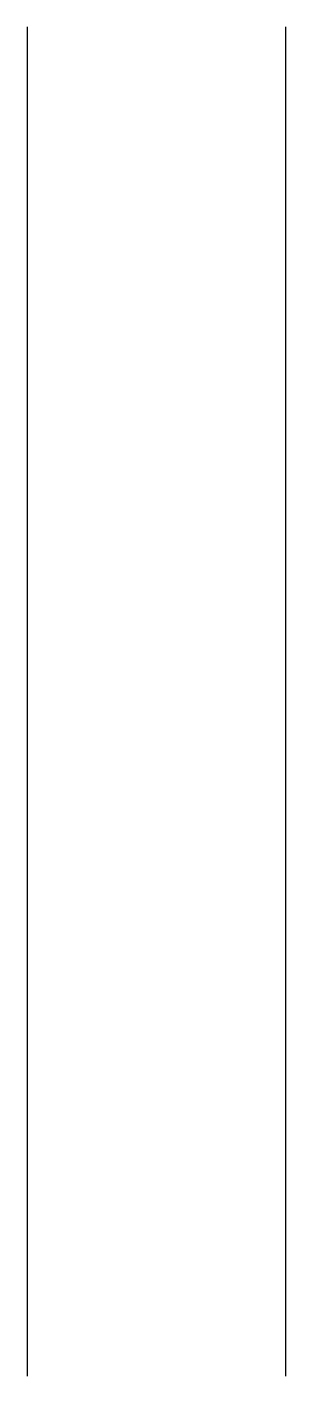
# Model space of a CAD drawing. Header units: millimetres. Extents: x 5000 to 5860, y 48 to 4535.
import ezdxf

# ---------------------------------------------------------------- set-up
doc = ezdxf.new("R2010")
doc.units = ezdxf.units.MM
doc.layers.add('Line1', color=1, linetype='Continuous')
doc.layers.add('Line2', color=6, linetype='Continuous')

msp = doc.modelspace()

# ---------------------------------------------------------------- linework, layer by layer
at = {"layer": 'Line1', "ltscale": 100}
msp.add_line((4999.832027, 4535.138795), (4999.832027, 47.736428), dxfattribs=at)
at = {"layer": 'Line2', "ltscale": 100}
msp.add_line((5860.406225, 47.736428), (5860.406225, 4535.138795), dxfattribs=at)

doc.saveas('drawing.dxf')
